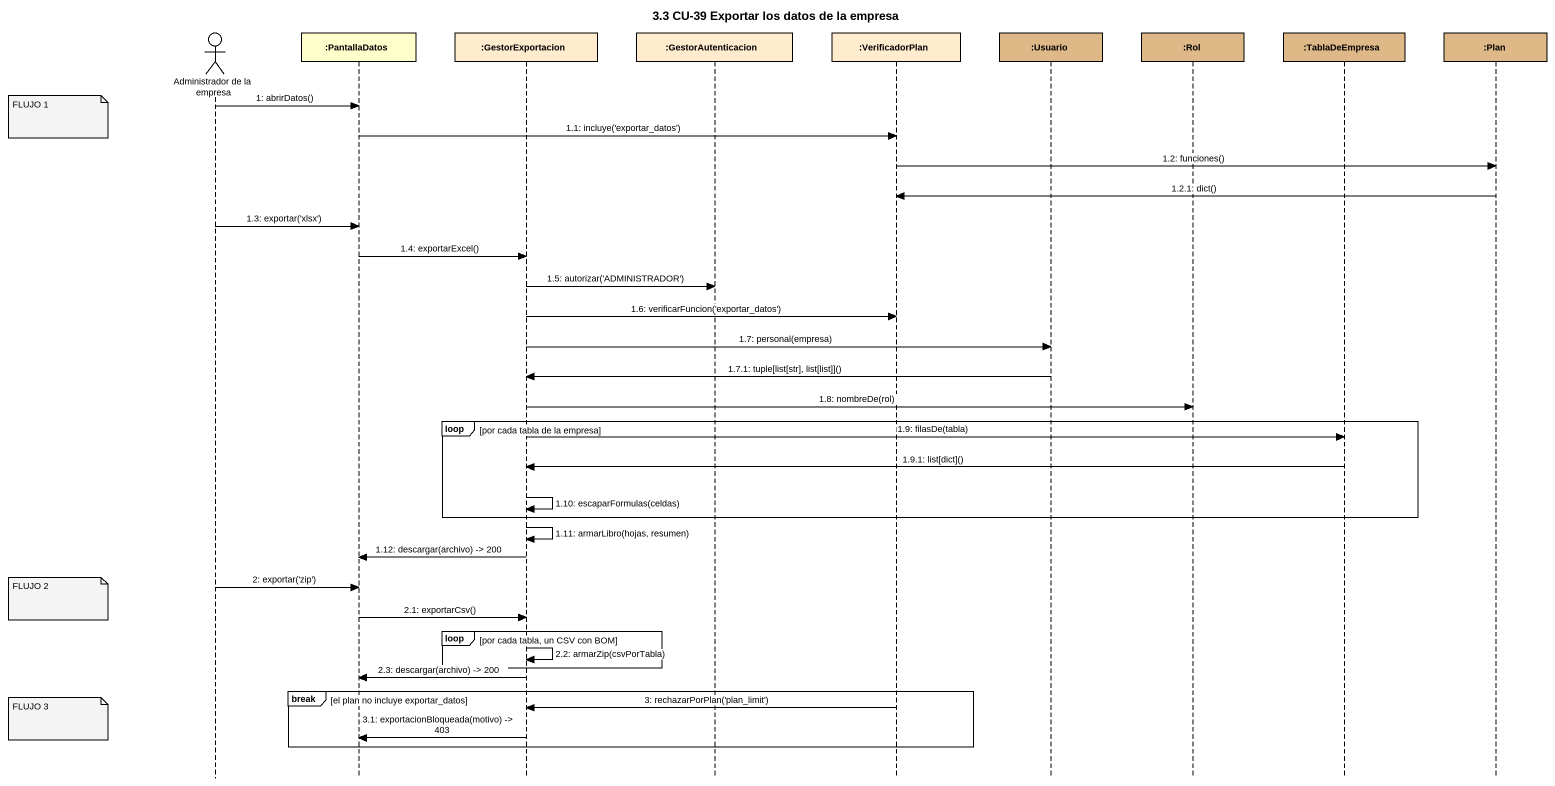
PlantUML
@startuml
title 3.3 CU-39 Exportar los datos de la empresa
hide footbox
actor "Administrador de la empresa" as Administrador_de_la_empresa
participant ":PantallaDatos" as PantallaDatos
participant ":GestorExportacion" as GestorExportacion #FFEBCD
participant ":GestorAutenticacion" as GestorAutenticacion #FFEBCD
participant ":VerificadorPlan" as VerificadorPlan #FFEBCD
participant ":Usuario" as Usuario #DEB887
participant ":Rol" as Rol #DEB887
participant ":TablaDeEmpresa" as TablaDeEmpresa #DEB887
participant ":Plan" as Plan #DEB887

Administrador_de_la_empresa -> PantallaDatos : 1: abrirDatos()
note left of Administrador_de_la_empresa : FLUJO 1
PantallaDatos -> VerificadorPlan : 1.1: incluye('exportar_datos')
VerificadorPlan -> Plan : 1.2: funciones()
Plan -> VerificadorPlan : 1.2.1: dict()
Administrador_de_la_empresa -> PantallaDatos : 1.3: exportar('xlsx')
PantallaDatos -> GestorExportacion : 1.4: exportarExcel()
GestorExportacion -> GestorAutenticacion : 1.5: autorizar('ADMINISTRADOR')
GestorExportacion -> VerificadorPlan : 1.6: verificarFuncion('exportar_datos')
GestorExportacion -> Usuario : 1.7: personal(empresa)
Usuario -> GestorExportacion : 1.7.1: tuple[list[str], list[list]]()
GestorExportacion -> Rol : 1.8: nombreDe(rol)
loop por cada tabla de la empresa
  GestorExportacion -> TablaDeEmpresa : 1.9: filasDe(tabla)
  TablaDeEmpresa -> GestorExportacion : 1.9.1: list[dict]()
  GestorExportacion -> GestorExportacion : 1.10: escaparFormulas(celdas)
end
GestorExportacion -> GestorExportacion : 1.11: armarLibro(hojas, resumen)
GestorExportacion -> PantallaDatos : 1.12: descargar(archivo) -> 200
Administrador_de_la_empresa -> PantallaDatos : 2: exportar('zip')
note left of Administrador_de_la_empresa : FLUJO 2
PantallaDatos -> GestorExportacion : 2.1: exportarCsv()
loop por cada tabla, un CSV con BOM
  GestorExportacion -> GestorExportacion : 2.2: armarZip(csvPorTabla)
end
GestorExportacion -> PantallaDatos : 2.3: descargar(archivo) -> 200
break el plan no incluye exportar_datos
  VerificadorPlan -> GestorExportacion : 3: rechazarPorPlan('plan_limit')
  note left of Administrador_de_la_empresa : FLUJO 3
  GestorExportacion -> PantallaDatos : 3.1: exportacionBloqueada(motivo) -> 403
end
@enduml
